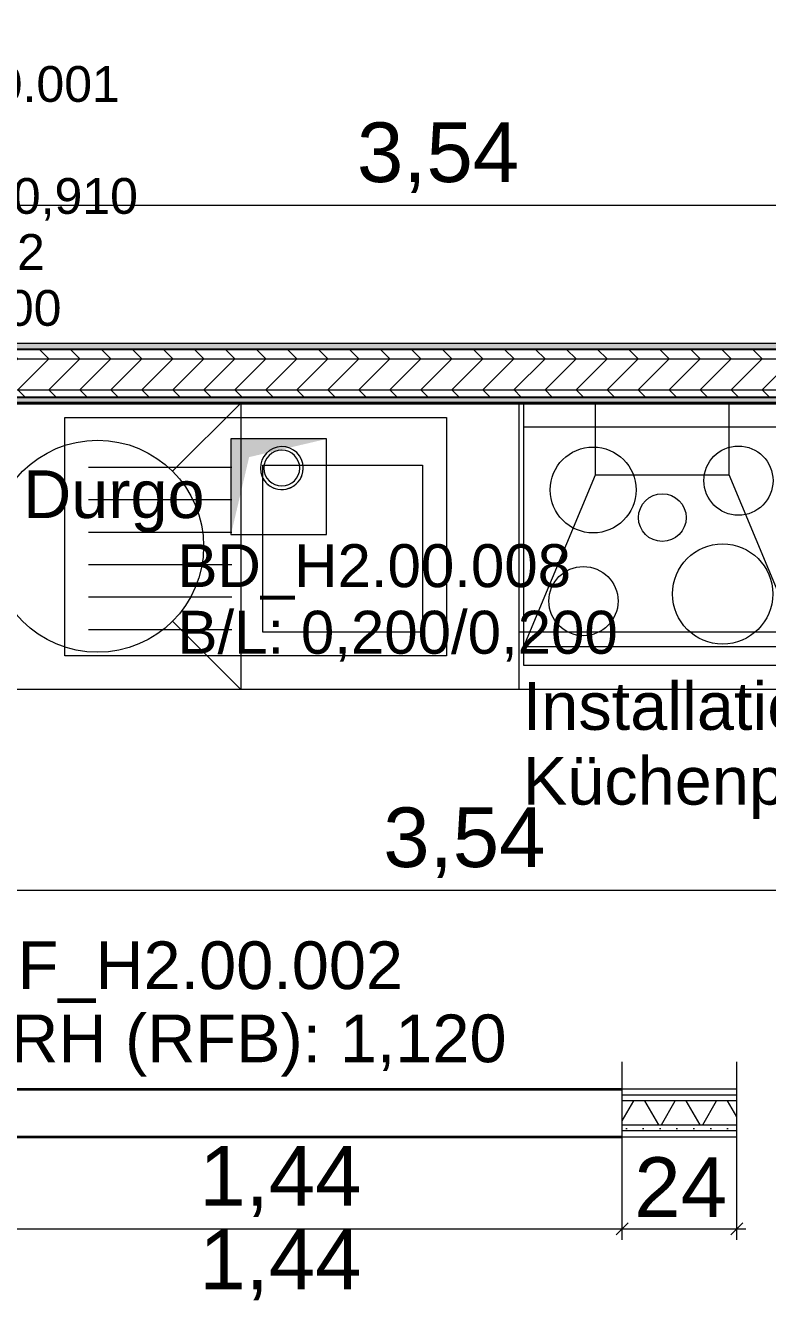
# Model space of a CAD drawing. Extents: x 0 to 42, y 0 to 29.7.
# Drawn here: x 20.948 to 22.503, y 11.083 to 13.761 of the extents above; entities that cross this region are included whole.
import ezdxf
from ezdxf.xclip import XClip

# ---------------------------------------------------------------- set-up
doc = ezdxf.new("R2010")
doc.units = 0
doc.header["$MEASUREMENT"] = 0
doc.header["$XCLIPFRAME"] = 0
doc.linetypes.add('Strichlinie_ eng', pattern=[0.115, 0.075, -0.04])
for name, color, linetype in [('0_40 - Durchbrüche', 7, 'Continuous'), ('341 - Tragende Innenwände', 7, 'Continuous'), ('342 - Nichttragende Innenwände', 7, 'Continuous'), ('351 - Deckenkonstruktionen.Decken', 7, 'Continuous'), ('352 - Deckenbeläge.Fußbodenaufbauten', 7, 'Continuous'), ('371 - Baukonstruktive Einbauten.Küchen_ Einbaumöbel_ Trockner_ Waschmaschine', 7, 'Continuous'), ('412 - Wasseranlagen.Sanitärobjekte', 7, 'Continuous'), ('5_00 - WP Ausbau - Bemaßung', 7, 'Continuous'), ('5_00 - WP Ausbau - Texte', 7, 'Continuous')]:
    doc.layers.add(name, color=color, linetype=linetype)
doc.styles.add('ERSTELLTER_STIL_1', font='arial.ttf')
pattern_1 = [(45, (26.131676, 15.72738), (-0.01767767, 0.01767767), [0, -0.025])]

# ---------------------------------------------------------------- blocks, each defined once
blk = doc.blocks.new('Zeichnung_1_1', base_point=(26.1317, 15.7274))
at = {"layer": '341 - Tragende Innenwände', "linetype": 'Continuous', "lineweight": 18, "true_color": 0x9f9f9f}
h = blk.add_hatch(dxfattribs=at)
h.set_pattern_fill('Gips_0001', color=253, style=0, pattern_type=2)
h.set_pattern_definition(pattern_1)
h.paths.add_polyline_path([(20.7388, 13.0947), (20.7388, 13.0822), (23.5791, 13.0822), (23.5791, 13.0947)])
at = {"layer": '341 - Tragende Innenwände', "linetype": 'Continuous', "lineweight": 18, "true_color": 0x05000d}
h = blk.add_hatch(dxfattribs=at)
h.set_pattern_fill('Holz__Sperrholz_2__0001', color=178, style=0, pattern_type=2)
h.set_pattern_definition([(0, (26.131676, 15.72738), (0, 0.065), []), (45, (26.13168, 15.72738), (-0.13, 0.13), [0.091924, -0.091924]), (45, (26.19668, 15.72738), (-0.13, 0.13), [0.091924, -0.091924]), (45, (26.26168, 15.72738), (-0.13, 0.13), [0.091924, -0.091924]), (45, (26.32668, 15.72738), (-0.13, 0.13), [0.091924, -0.091924]), (315, (26.13168, 15.72738), (0.13, 0.13), [0.091924, -0.091924]), (315, (26.19668, 15.72738), (0.13, 0.13), [0.091924, -0.091924]), (315, (26.26168, 15.72738), (0.13, 0.13), [0.091924, -0.091924]), (315, (26.32668, 15.72738), (0.13, 0.13), [0.091924, -0.091924])])
h.paths.add_polyline_path([(23.8285, 13.0822), (20.7388, 13.0822), (20.7388, 12.9822), (23.8285, 12.9822)])
at = {"layer": '341 - Tragende Innenwände', "linetype": 'Continuous', "lineweight": 18, "true_color": 0x9f9f9f}
h = blk.add_hatch(dxfattribs=at)
h.set_pattern_fill('Gips_0001', color=253, style=0, pattern_type=2)
h.set_pattern_definition(pattern_1)
h.paths.add_polyline_path([(20.1887, 12.9697), (23.7291, 12.9697), (23.7291, 12.9822), (20.7388, 12.9822), (20.1887, 12.9822)])
at = {"layer": '342 - Nichttragende Innenwände', "linetype": 'Continuous', "lineweight": 18, "true_color": 0x9f9f9f}
h = blk.add_hatch(dxfattribs=at)
h.set_pattern_fill('Gips_0001', color=253, style=0, pattern_type=2)
h.set_pattern_definition(pattern_1)
h.paths.add_polyline_path([(22.4387, 11.5322), (22.1987, 11.5322), (22.1987, 11.5192), (22.4387, 11.5192)])
h = blk.add_hatch(dxfattribs=at)
h.set_pattern_fill('Gips_0001', color=253, style=0, pattern_type=2)
h.set_pattern_definition(pattern_1)
h.paths.add_polyline_path([(22.4387, 11.5192), (22.1987, 11.5192), (22.1987, 11.5072), (22.4387, 11.5072)])
at = {"layer": '342 - Nichttragende Innenwände', "linetype": 'Continuous', "lineweight": 18, "true_color": 0xcdcd00}
h = blk.add_hatch(dxfattribs=at)
h.set_pattern_fill('Dämmung__weich_0001', color=52, style=0, pattern_type=2)
h.set_pattern_definition([(60, (26.131676, 15.72738), (-0.0649519, 0.0375), []), (120, (26.131676, 15.72738), (0.0649519, 0.0375), [])])
h.paths.add_polyline_path([(22.1987, 11.5072), (22.1987, 11.4822), (22.1987, 11.4572), (22.4387, 11.4572), (22.4387, 11.5072)])
at = {"layer": '342 - Nichttragende Innenwände', "linetype": 'Continuous', "lineweight": 18, "true_color": 0x9f9f9f}
h = blk.add_hatch(dxfattribs=at)
h.set_pattern_fill('Gips_0001', color=253, style=0, pattern_type=2)
h.set_pattern_definition(pattern_1)
h.paths.add_polyline_path([(22.4387, 11.4572), (22.1987, 11.4572), (22.1987, 11.4452), (22.4387, 11.4452)])
h = blk.add_hatch(dxfattribs=at)
h.set_pattern_fill('Gips_0001', color=253, style=0, pattern_type=2)
h.set_pattern_definition(pattern_1)
h.paths.add_polyline_path([(22.1987, 11.4322), (22.4387, 11.4322), (22.4387, 11.4452), (22.1987, 11.4452)])
at = {"layer": '351 - Deckenkonstruktionen.Decken', "linetype": 'Continuous', "lineweight": 0, "true_color": 0x020006}
blk.add_hatch(color=178, dxfattribs=at).paths.add_polyline_path([(21.5787, 12.8945), (21.3787, 12.8945), (21.3787, 12.6945), (21.4167, 12.8565)])
at = {"layer": '341 - Tragende Innenwände', "color": 178, "linetype": 'Continuous', "lineweight": 25, "ltscale": 20, "true_color": 0x05000d}
for p, q in [((23.5921, 13.0822), (20.7388, 13.0822)), ((20.7388, 12.9822), (23.7421, 12.9822))]:
    blk.add_line(p, q, dxfattribs=at)
at = {"layer": '341 - Tragende Innenwände', "color": 178, "linetype": 'Continuous', "lineweight": 18, "ltscale": 20, "true_color": 0x05000d, "flags": 128}
for points in [[(23.5791, 13.0947), (20.7388, 13.0947)], [(20.1887, 12.9697), (23.7291, 12.9697)]]:
    blk.add_lwpolyline(points, dxfattribs=at)
at = {"layer": '342 - Nichttragende Innenwände', "color": 178, "linetype": 'Continuous', "lineweight": 35, "ltscale": 20, "true_color": 0x05000d}
for p, q in [((20.7587, 11.5322), (22.1987, 11.5322)), ((20.7587, 11.4322), (22.1987, 11.4322))]:
    blk.add_line(p, q, dxfattribs=at)
at = {"layer": '342 - Nichttragende Innenwände', "color": 178, "linetype": 'Continuous', "lineweight": 18, "ltscale": 20, "true_color": 0x05000d}
for p, q in [((22.1987, 11.5192), (22.1987, 11.5322)), ((22.1987, 11.5192), (22.1987, 11.5322)), ((22.4387, 11.5192), (22.1987, 11.5192)), ((22.1987, 11.5072), (22.1987, 11.5192)), ((22.1987, 11.5072), (22.1987, 11.5192)), ((22.4387, 11.5072), (22.1987, 11.5072)), ((22.1987, 11.4572), (22.1987, 11.5072)), ((22.1987, 11.4572), (22.1987, 11.5072)), ((22.1987, 11.4572), (22.4387, 11.4572)), ((22.1987, 11.4452), (22.1987, 11.4572)), ((22.1987, 11.4452), (22.1987, 11.4572)), ((22.1987, 11.4452), (22.4387, 11.4452)), ((22.1987, 11.4322), (22.1987, 11.4452)), ((22.1987, 11.4322), (22.1987, 11.4452))]:
    blk.add_line(p, q, dxfattribs=at)
at = {"layer": '342 - Nichttragende Innenwände', "color": 178, "linetype": 'Continuous', "lineweight": 18, "ltscale": 20, "true_color": 0x05000d, "flags": 128}
for points in [[(22.4387, 11.5322), (22.1987, 11.5322)], [(22.4387, 11.5192), (22.4387, 11.5322)], [(22.4387, 11.5072), (22.4387, 11.5192)], [(22.4387, 11.4572), (22.4387, 11.5072)], [(22.4387, 11.4452), (22.4387, 11.4572)], [(22.4387, 11.4322), (22.4387, 11.4452)], [(22.1987, 11.4322), (22.4387, 11.4322)]]:
    blk.add_lwpolyline(points, dxfattribs=at)
at = {"layer": '351 - Deckenkonstruktionen.Decken', "color": 178, "linetype": 'Continuous', "lineweight": 18, "ltscale": 20, "true_color": 0x05000d, "flags": 128}
for points in [[(21.5787, 12.8945), (21.3787, 12.8945)], [(21.3787, 12.8945), (21.3787, 12.6945)], [(21.5787, 12.6945), (21.5787, 12.8945)], [(21.3787, 12.6945), (21.5787, 12.6945)]]:
    blk.add_lwpolyline(points, dxfattribs=at)
at = {"layer": '352 - Deckenbeläge.Fußbodenaufbauten', "color": 178, "linetype": 'Continuous', "lineweight": 35, "ltscale": 20, "true_color": 0x05000d, "flags": 128}
for points in [[(20.0332, 14.5), (19.939, 14.5), (19.939, 12.9697), (26.0397, 12.9697), (26.0397, 15.5454), (24.3366, 15.5454), (24.3366, 15.5195), (24.3716, 15.5195), (24.3716, 14.6057), (24.2441, 14.6057), (24.2441, 14.5754), (20.9455, 14.5754), (20.9455, 14.2361), (20.0332, 14.2361)], [(18.9812, 8.5535), (26.0397, 8.5535), (26.0397, 12.9697), (18.9812, 12.9697)]]:
    blk.add_lwpolyline(points, close=True, dxfattribs=at)
at = {"layer": '371 - Baukonstruktive Einbauten.Küchen_ Einbaumöbel_ Trockner_ Waschmaschine', "color": 9, "linetype": 'Continuous', "lineweight": 18, "ltscale": 20}
for p, q in [((21.2562, 12.8268), (21.3991, 12.9697)), ((21.3802, 12.8347), (21.0802, 12.8347)), ((21.4452, 12.4897), (21.4452, 12.8397)), ((21.4452, 12.8397), (21.7802, 12.8397)), ((21.7802, 12.8397), (21.7802, 12.4897)), ((21.3802, 12.7667), (21.0802, 12.7667)), ((21.3802, 12.6987), (21.0802, 12.6987)), ((21.3802, 12.6307), (21.0802, 12.6307)), ((21.3802, 12.5627), (21.0802, 12.5627)), ((21.2562, 12.5126), (21.3991, 12.3697)), ((21.3802, 12.4947), (21.0802, 12.4947)), ((21.7802, 12.4897), (21.4452, 12.4897)), ((22.5826, 12.4897), (21.9826, 12.4897))]:
    blk.add_line(p, q, dxfattribs=at)
at = {"layer": '371 - Baukonstruktive Einbauten.Küchen_ Einbaumöbel_ Trockner_ Waschmaschine', "color": 9, "linetype": 'Strichlinie_ eng', "lineweight": 18, "ltscale": 20}
for p, q in [((21.9926, 12.4597), (21.9926, 12.9697)), ((22.1426, 12.8197), (22.1426, 12.9697)), ((22.4226, 12.8197), (22.4226, 12.9697)), ((21.9926, 12.4597), (22.1426, 12.8197)), ((22.1426, 12.8197), (22.4226, 12.8197)), ((22.5726, 12.4597), (22.4226, 12.8197)), ((21.9926, 12.4597), (22.5726, 12.4597))]:
    blk.add_line(p, q, dxfattribs=at)
at = {"layer": '371 - Baukonstruktive Einbauten.Küchen_ Einbaumöbel_ Trockner_ Waschmaschine', "color": 9, "linetype": 'Continuous', "lineweight": 18, "ltscale": 20, "flags": 128}
for points in [[(20.1887, 12.9697), (23.7291, 12.9697), (23.7291, 12.3697), (20.1887, 12.3697)], [(21.3991, 12.3697), (20.7991, 12.3697), (20.7991, 12.9697), (21.3991, 12.9697)], [(22.5826, 12.3697), (21.9826, 12.3697), (21.9826, 12.9697), (22.5826, 12.9697)], [(21.8302, 12.4397), (21.0302, 12.4397), (21.0302, 12.9397), (21.8302, 12.9397)], [(22.5726, 12.4197), (21.9926, 12.4197), (21.9926, 12.9197), (22.5726, 12.9197)]]:
    blk.add_lwpolyline(points, close=True, dxfattribs=at)
at = {"layer": '371 - Baukonstruktive Einbauten.Küchen_ Einbaumöbel_ Trockner_ Waschmaschine', "color": 9, "linetype": 'Continuous', "lineweight": 18, "ltscale": 20}
for centre, radius in [((21.0991, 12.6697), 0.2222), ((22.1376, 12.7877), 0.09), ((22.4421, 12.8072), 0.0725), ((22.2826, 12.7297), 0.05), ((22.409, 12.5697), 0.105), ((22.1173, 12.5547), 0.0725)]:
    blk.add_circle(centre, radius, dxfattribs=at)
at = {"layer": '412 - Wasseranlagen.Sanitärobjekte', "color": 178, "linetype": 'Continuous', "lineweight": 18, "ltscale": 20, "true_color": 0x05000d, "flags": 128}
for points in [[(21.5292, 12.843, 1), (21.4412, 12.8241, 1)], [(21.4852, 12.796, 1), (21.4852, 12.871, 1)]]:
    blk.add_lwpolyline(points, format="xyb", close=True, dxfattribs=at)
at = {"layer": '412 - Wasseranlagen.Sanitärobjekte', "color": 178, "linetype": 'Continuous', "lineweight": 18, "ltscale": 20, "true_color": 0x05000d}
for radius, start, end in [(0.045, 12.0962, 192.0962), (0.0375, 90, 270), (0.0375, 270, 90), (0.045, 192.0962, 12.0962)]:
    blk.add_arc((21.4852, 12.8335), radius, start, end, dxfattribs=at)
at = {"layer": '5_00 - WP Ausbau - Bemaßung', "color": 178, "linetype": 'Continuous', "lineweight": 18, "ltscale": 20, "true_color": 0x05000d}
for p, q in [((20.0388, 13.3847), (23.5791, 13.3847)), ((20.1887, 11.9491), (23.7291, 11.9491)), ((22.1987, 11.2158), (22.1987, 11.5892)), ((22.4387, 11.2158), (22.4387, 11.5892)), ((22.2112, 11.2517), (22.1862, 11.2267)), ((22.4262, 11.2267), (22.4512, 11.2517)), ((20.7587, 11.2392), (22.1987, 11.2392)), ((22.1987, 11.2392), (22.4387, 11.2392)), ((22.4387, 11.2392), (22.4575, 11.2392))]:
    blk.add_line(p, q, dxfattribs=at)
at = {"layer": '0_40 - Durchbrüche', "color": 178, "linetype": 'Continuous', "lineweight": 18, "true_color": 0x05000d, "style": 'ERSTELLTER_STIL_1'}
for s, insert, char_height, attachment_point, line_spacing_factor in [('\\A1;{\\pqc;\\fArial|b0|i0|c0|p38;WA_H2.00.001\\P\\pqc;\\fArial|b0|i0|c0|p38;\\c245;HKV\\P\\pqc;\\fArial|b0|i0|c0|p38;\\c851973;B/H: \\fArial|b0|i0|c0|p38;0,600\\fArial|b0|i0|c0|p38;/\\fArial|b0|i0|c0|p38;0,910\\P\\pqc;\\fArial|b0|i0|c0|p38;D: \\fArial|b0|i0|c0|p38;0,112\\P\\pqc;\\fArial|b0|i0|c0|p38;UK: \\fArial|b0|i0|c0|p38;0,000}', (20.7905, 13.676), 0.075, 2, 0.938501), ('\\A1;{\\pql;\\fArial|b0|i0|c0|p38;BD_H2.00.008\\P\\pql;\\fArial|b0|i0|c0|p38;B/L: \\fArial|b0|i0|c0|p38;0,200\\fArial|b0|i0|c0|p38;/\\fArial|b0|i0|c0|p38;0,200}', (21.2666, 12.674), 0.09, 1, 0.930054)]:
    blk.add_mtext(s, dxfattribs=dict(at, insert=insert, char_height=char_height, attachment_point=attachment_point, line_spacing_factor=line_spacing_factor))
at = {"layer": '5_00 - WP Ausbau - Bemaßung', "color": 178, "linetype": 'Continuous', "lineweight": 18, "true_color": 0x05000d, "char_height": 0.125, "attachment_point": 7, "style": 'ERSTELLTER_STIL_1'}
for s, insert, width in [('\\A1;{\\pql;\\fArial|b0|i0|c0|p38;3,54}', (21.6427, 13.4097), 0.332572), ('\\A1;{\\pql;\\fArial|b0|i0|c0|p38;3,54}', (21.6978, 11.9741), 0.332572), ('\\A1;{\\pql;\\fArial|b0|i0|c0|p38;1,44}', (21.3125, 11.2642), 0.332572), ('\\A1;{\\pql;\\fArial|b0|i0|c0|p38;24}', (22.2239, 11.2642), 0.189715), ('\\A1;{\\pql;\\fArial|b0|i0|c0|p38;1,44}', (21.3125, 11.0892), 0.332572)]:
    blk.add_mtext(s, dxfattribs=dict(at, insert=insert, width=width))
at = {"layer": '5_00 - WP Ausbau - Texte', "color": 36, "linetype": 'Continuous', "lineweight": 18, "true_color": 0x7e4100, "insert": (20.943, 12.8288), "char_height": 0.1, "attachment_point": 1, "style": 'ERSTELLTER_STIL_1'}
blk.add_mtext('\\A1;{\\pql;\\fArial|b0|i0|c0|p38;Durgo}', dxfattribs=at)
at = {"layer": '5_00 - WP Ausbau - Texte', "color": 178, "linetype": 'Continuous', "lineweight": 18, "true_color": 0x05000d, "insert": (21.9902, 12.3849), "char_height": 0.1, "width": 1.992421, "attachment_point": 1, "line_spacing_factor": 0.940037, "style": 'ERSTELLTER_STIL_1'}
blk.add_mtext('\\A1;{\\pql;\\fArial|b0|i0|c0|p38;Installationen Küche nach Küchenplanung}', dxfattribs=at)
at = {"layer": '5_00 - WP Ausbau - Texte', "color": 178, "linetype": 'Continuous', "lineweight": 18, "true_color": 0x05000d, "insert": (20.8229, 11.8416), "char_height": 0.1, "attachment_point": 1, "line_spacing_factor": 0.919205, "style": 'ERSTELLTER_STIL_1'}
blk.add_mtext('\\A1;{\\pql;\\fArial|b0|i0|c0|p38;ÖF_H2.00.002\\P\\pql;\\fArial|b0|i0|c0|p38;BRH (RFB): \\fArial|b0|i0|c0|p38;1,120}', dxfattribs=at)

msp = doc.modelspace()

# ---------------------------------------------------------------- block references
at = {"color": 178, "linetype": 'Continuous', "lineweight": 25, "ltscale": 20, "true_color": 0x05000d}
ref = msp.add_blockref('Zeichnung_1_1', (26.1317, 15.7274), dxfattribs=at)
XClip(ref).set_block_clipping_path([(4.1980274282, 3.0257570699), (31.7992466844, 24.1343286538)])

doc.saveas('drawing.dxf')
